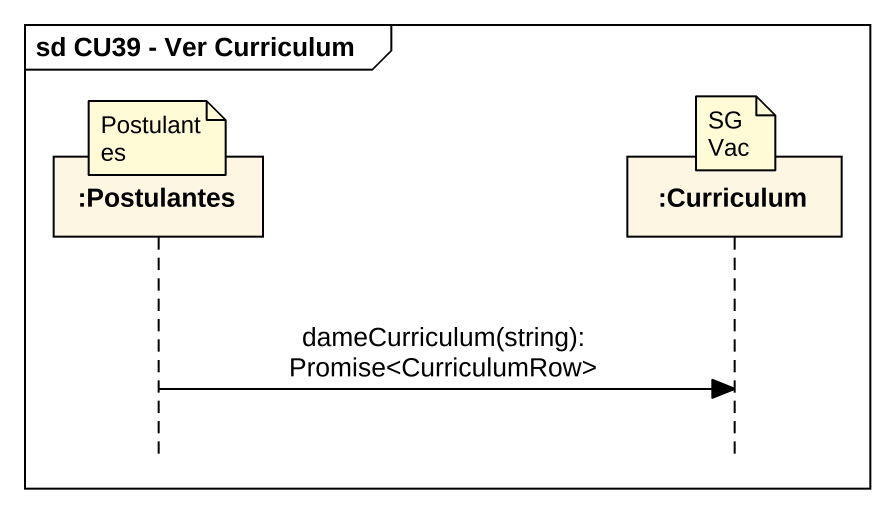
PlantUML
@startuml
mainframe sd CU39 - Ver Curriculum
hide footbox
participant ":Postulantes" as Postulantes
participant ":Curriculum" as Curriculum

note over Curriculum : SGVac
note over Postulantes : Postulantes
Postulantes -> Curriculum : dameCurriculum(string): Promise<CurriculumRow>
@enduml
